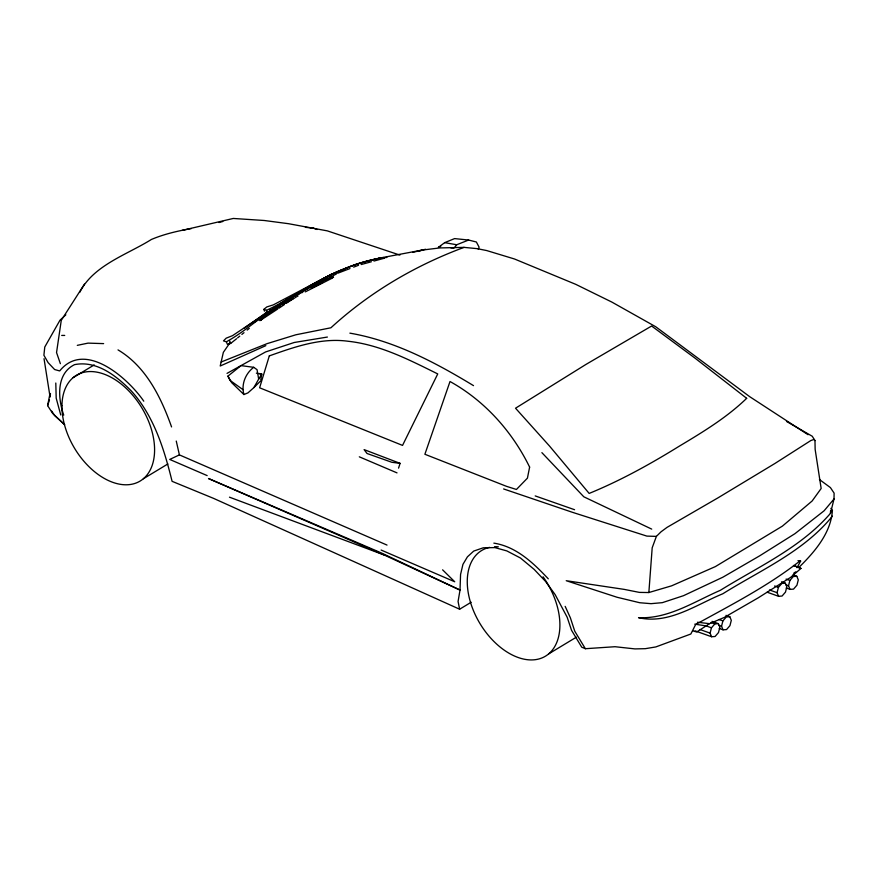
<?xml version="1.0" encoding="UTF-8"?>
<svg xmlns="http://www.w3.org/2000/svg" width="878" height="878" viewBox="0 0 878 878"><rect width="100%" height="100%" fill="white"/><g stroke="black" fill="none" stroke-linecap="round" stroke-linejoin="round"><path stroke-width="1.32" d="M798.793 567.528C814.597 551.999 831.027 533.1 832.421 510.151L830.884 508.351M832.41 516.132C803.919 551.472 760.535 570.173 722.792 593.78C696.221 604.646 668.762 624.664 638.536 617.673C668.202 619.144 694.202 601.639 720.344 590.312C758.197 566.782 800.89 547.674 830.456 513.356L834.023 498.989L834.1 493.118L830.423 487.597L819.415 479.509M692.841 630.887L696.726 631.995L709.501 623.665L724.229 617.464L758.164 597.874L790.628 577.373L800.955 568.439L794.711 565.761M830.456 513.356L830.566 510.787M301.406 292.89L301.461 291.891C326.001 275.582 353.033 262.599 382.303 257.748L384.246 258.242L373.973 261.051M302.625 292.637L302.68 291.639C327.154 275.231 354.284 262.412 383.51 257.495M648.853 592.54L652.189 547.806L656.371 536.392L661.068 531.783L667.05 527.371L718.05 497.815L774.923 463.474L810.833 440.547L813.972 439.45L814.971 440.613L815.146 449.404L821.16 488.497L812.139 500.987L782.397 526.131L715.383 566.595L671.637 585.824L648.853 592.54L639.404 592.398L624.258 589.39L566.233 580.709L617.091 597.27L639.755 602.736L651.026 603.669L662.341 602.659L683.523 595.679L722.835 577.219L759.711 555.807L794.93 533.681L824.069 510.82L834.023 498.989M243.919 394.54C241.044 384.487 245.456 373.446 253.731 367.322L257.045 369.66L258.67 379.109L253.907 387.56L247.958 392.883L243.919 394.54L231.594 382.589L227.929 376.124L241.044 365.621L253.731 367.322M50.463 393.52L50.09 397.054L44.032 358.685M260.766 379.834L261.787 374.072L259.142 373.523M51.747 411.145L54.645 415.546L64.676 424.689L52.702 413.483L47.61 405.614L49.925 393.97M711.586 636.737L710.093 633.137L711.454 627.825L714.879 623.885L718.358 623.654L719.85 627.243L718.5 632.566L715.076 636.495L711.586 636.737L695.069 630.854M723.044 629.822L721.54 626.223L722.901 620.9L726.325 616.971L729.816 616.729L731.308 620.329L729.947 625.652L726.523 629.581L723.044 629.822L719.236 628.461M778.577 596.283L777.085 592.694L778.435 587.371L781.859 583.442L785.349 583.201L786.842 586.789L785.481 592.112L782.057 596.041L778.577 596.283L767.142 592.211M790.035 589.368L788.532 585.769L789.893 580.457L793.317 576.517L796.796 576.286L798.3 579.875L796.939 585.198L793.514 589.127L790.035 589.368L786.227 588.008M398.557 468.128L400.094 463.364L364.107 449.613L367.037 453.498L391.851 462.289L400.094 463.364M47.61 405.614L49.486 399.852M478.312 249.385L479.081 247.124L476.37 241.999L468.632 240.045L454.606 238.596L444.674 242.657L438.352 247.376L440.767 246.345M79.711 292.407C93.255 265.244 127.178 254.664 151.411 239.453C164.186 234.064 177.751 230.958 191.36 228.565M797.005 567.704L800.637 561.108L800.012 560.91C767.965 586.12 731.122 604.92 695.661 624.488L690.832 634.015L655.822 646.932L645.319 648.677L634.959 648.908L615.028 646.713L585.363 648.71L581.741 647.185L571.545 630.316L567.155 617.201L555.126 594.582L545.501 581.357L534.153 569.383L520.467 558.013L506.825 550.912L494.852 547.598L483.251 547.806L473.725 551.077L467.436 556.828L462.947 564.356L460.566 574.464L460.017 590.06L458.075 601.507L459.622 609.222L471.179 602.242M84.453 284.132L61.273 320.327L56.543 352.561L60.373 363.679M258.67 379.109L261.787 374.072L256.387 373.183M230.19 342.431L223.363 352.319L220.213 366.016L265.825 345.647M454.255 247.87L456.714 244.753L468.632 240.045M253.907 387.56L260.568 380.997M236.577 338.732L230.673 343.43L227.413 344.341L226.337 341.794L223.484 340.884L226.184 338.173L232.527 335.659L286.952 299.332L299.881 293.428C272.531 304.655 251.679 327.988 226.337 341.794M244.018 328.394L267.044 312.041M65.85 314.818L60 320.185L44.767 347.029L43.9 355.272L48.114 362.636L54.623 369.528L59.693 370.933C84.837 339.709 128.078 378.33 143.783 401.18M263.828 309.396L266.769 306.96L273.31 304.875L331.171 274.386L344.637 269.337C316.552 278.655 292.868 298.202 266.484 310.318L263.828 309.396L264.476 311.163M237.631 337.865L239.76 336.142M241.878 334.408L244.007 332.685M247.19 330.084L249.308 328.361M277.722 309.012L259.932 320.689L259.932 319.68L261.172 319.416C283.067 302.23 306.971 287.336 332.784 276.811L333.541 277.492M259.932 319.68C281.915 302.625 305.676 287.534 331.533 277.075L332.784 276.811M272.696 309.616L286.952 299.332M793.657 573.279L795.742 571.83M284.823 303.525L295.063 297.785M278.831 308.277L284.417 304.545M286.645 303.053L293.34 298.586M253.116 322.917L271.203 311.701M273.464 310.296L280.247 306.082M282.507 304.688L289.29 300.474M73.192 377.617L94.209 364.919M143.355 478.762L167.874 463.957M548.662 653.901L576.374 637.165M320.646 280.4L331.171 274.386M295.721 297.247L298.114 295.908M305.259 291.891L332.367 278.074M227.029 373.38L265.573 351.946L294.229 342.486L327.384 337.053M320.898 282.354L326.879 279.105M329.272 277.81L336.439 273.914M308.705 286.623L324.41 278.315M326.835 277.031L336.493 271.917L356.929 263.993L379.274 258.176L421.989 250.109L439.702 247.936L464.056 247.376L477.149 248.65L486.653 250.548L514.486 258.988L575.749 284.34L611.867 302.087L655.712 326.737L749.658 396.647L808.056 434.709M311.163 288.127L321.732 282.946M387.022 545.084L179.408 454.892L169.717 459.435L207.164 475.602M464.056 247.376C415.107 265.474 369.429 292.451 330.918 327.779L295.864 334.781L267.131 343.627L221.135 362.021M337.635 273.267L349.949 268.558M353.647 267.142L358.564 265.255M417.818 251.481L425.479 249.242M361.132 264.552L371.405 261.754M218.962 222.529L222.814 221.486M412.792 252.381L421.989 250.109M182.163 230.398L233.285 218.457L264.223 220.488L288.533 223.703L327.318 230.87L399.896 255.092M301.461 291.891L302.68 291.639M77.297 345.35L88.052 343.122L103.626 343.616M379.274 258.176L381.798 257.934M384.334 257.693L386.858 257.452M61.701 335.429L64.709 335.429M310.592 228.071L313.303 228.093L317.156 229.498M656.371 536.392L646.888 536.107L572.149 512.214L503.621 488.947M450.875 247.892L453.465 248.046M305.39 227.325L313.303 228.093M697.417 622.25L709.501 623.665M694.794 624.148L705.55 625.816M349.883 333.146C394.376 340.785 435.29 362.438 473.516 385.64M797.97 560.669L800.637 561.108M444.674 242.657L456.714 244.753M493.853 543.131C516.286 546.61 533.341 562.974 548.289 578.832M265.683 312.349L267.45 312.963L266.484 310.318M535.207 495.916L574.574 509.712M785.997 584.858L788.532 585.769M769.457 589.95L777.085 592.694M719.005 625.312L721.54 626.223M699.92 629.493L710.093 633.137M792.988 574.903L796.796 576.286M786.084 579.074L789.893 580.457M781.53 581.818L785.349 583.201M774.626 585.988L778.435 587.371M725.996 615.357L729.816 616.729M719.093 619.528L722.901 620.9M712.003 621.35L718.358 623.654M705.1 625.52L711.454 627.825M711.059 622.502L714.879 623.885M229.476 497.178L384.344 555.072L460.017 590.06L381.458 552.997L208.492 478.532L384.344 555.072M793.449 565.465L800.955 568.439M381.129 550.045L454.716 581.763L442.6 569.833M397.021 472.88L359.311 456.823M459.622 609.222L213.497 498.342L172.088 481.331C164.175 449.24 154.001 416.172 131.437 391.105C116.785 376.146 96.854 360.189 74.531 364.644C55.994 373.765 57.915 398.557 63.732 415.118M651.717 529.116L583.804 496.794L541.891 452.653M786.501 421.44L812.26 436.256L814.971 440.613M243.008 389.667L230.08 380.415L227.929 376.124M118.014 349.894C146 366.499 161.025 397.35 171.572 426.938M331.533 277.075L332.29 277.755M585.363 648.71L574.772 631.216L570.393 617.849L565.169 606.358M229.597 340.884L230.673 343.43M269.755 309.561L270.402 311.317M60.747 414.998L56.192 398.184L55.797 383.017M176.258 441.052L179.408 454.892M261.172 319.416L261.183 320.426M543.065 576.791A61.734 39.236 58.9 0 1 545.798 655.976A61.734 39.236 58.9 0 1 476.886 618.057A61.734 39.236 58.9 0 1 489.595 547.367M494.555 546.742A61.734 39.236 58.9 0 1 498.331 546.807M529.621 467.107L527.426 478.148L516.429 489.474L506.496 486.335L424.886 454.266L450.008 381.524C484.722 400.708 512.302 431.636 529.621 467.107M269.305 355.897L259.625 387.791L402.541 445.409L437.738 373.929C409.225 359.837 380.042 344.67 347.929 341.235C320.942 337.569 294.36 346.975 269.305 355.897M746.673 398.316C726.666 417.676 702.718 432.141 678.957 446.375C650.181 464.166 620.505 480.606 589.16 493.425L549.452 445.969L515.529 408.215L586.087 364.348L651.63 326.023L694.97 358.103L746.673 398.316M61.943 405.79A61.734 39.236 58.9 0 0 130.888 484.404A61.734 39.236 58.9 0 0 131.985 394.365A61.734 39.236 58.9 0 0 61.943 405.79"/></g></svg>
